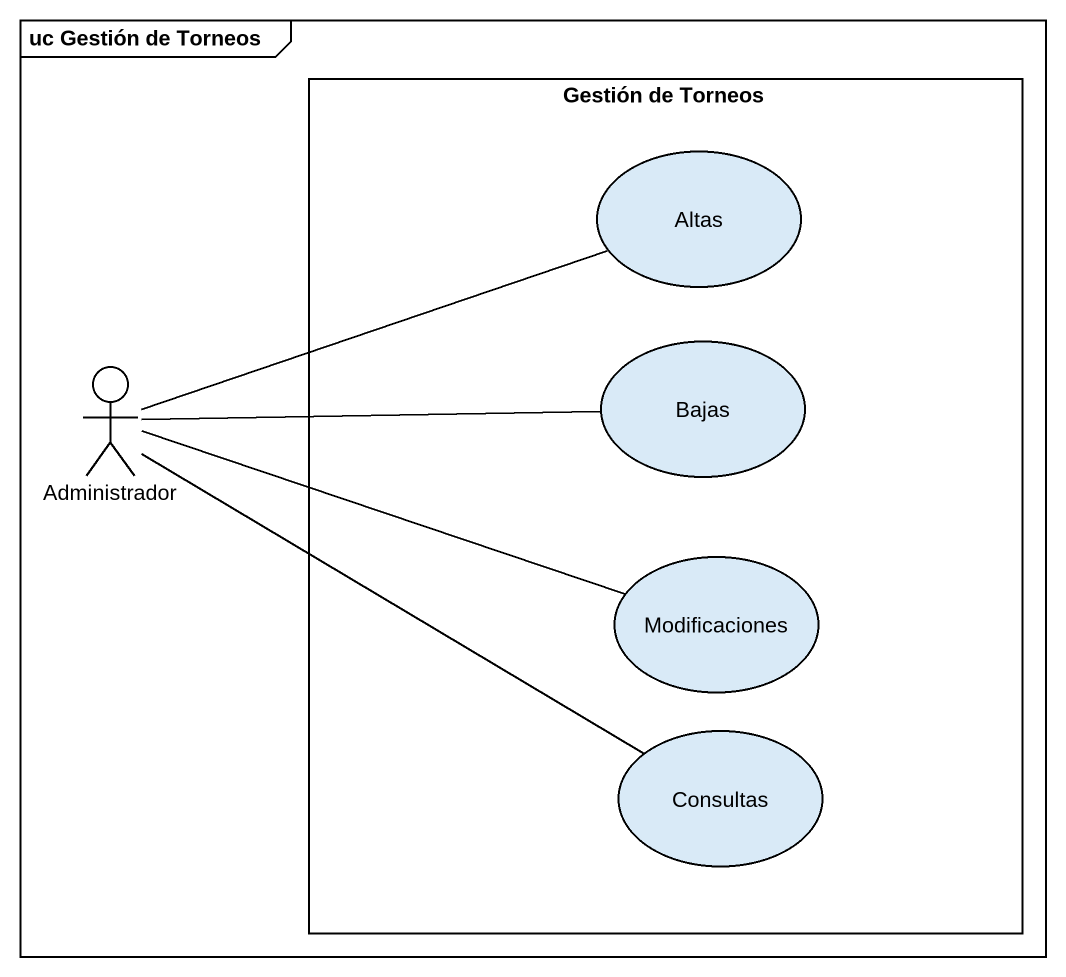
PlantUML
@startuml
mainframe uc Gestión de Torneos
rectangle "Gestión de Torneos" as Gestión_de_Torneos {
  usecase Altas
  usecase Bajas
  usecase Modificaciones
  usecase Consultas
}
actor Administrador
Administrador -right- Altas
Administrador -right- Bajas
Administrador -right- Modificaciones
Administrador -right- Consultas
@enduml
